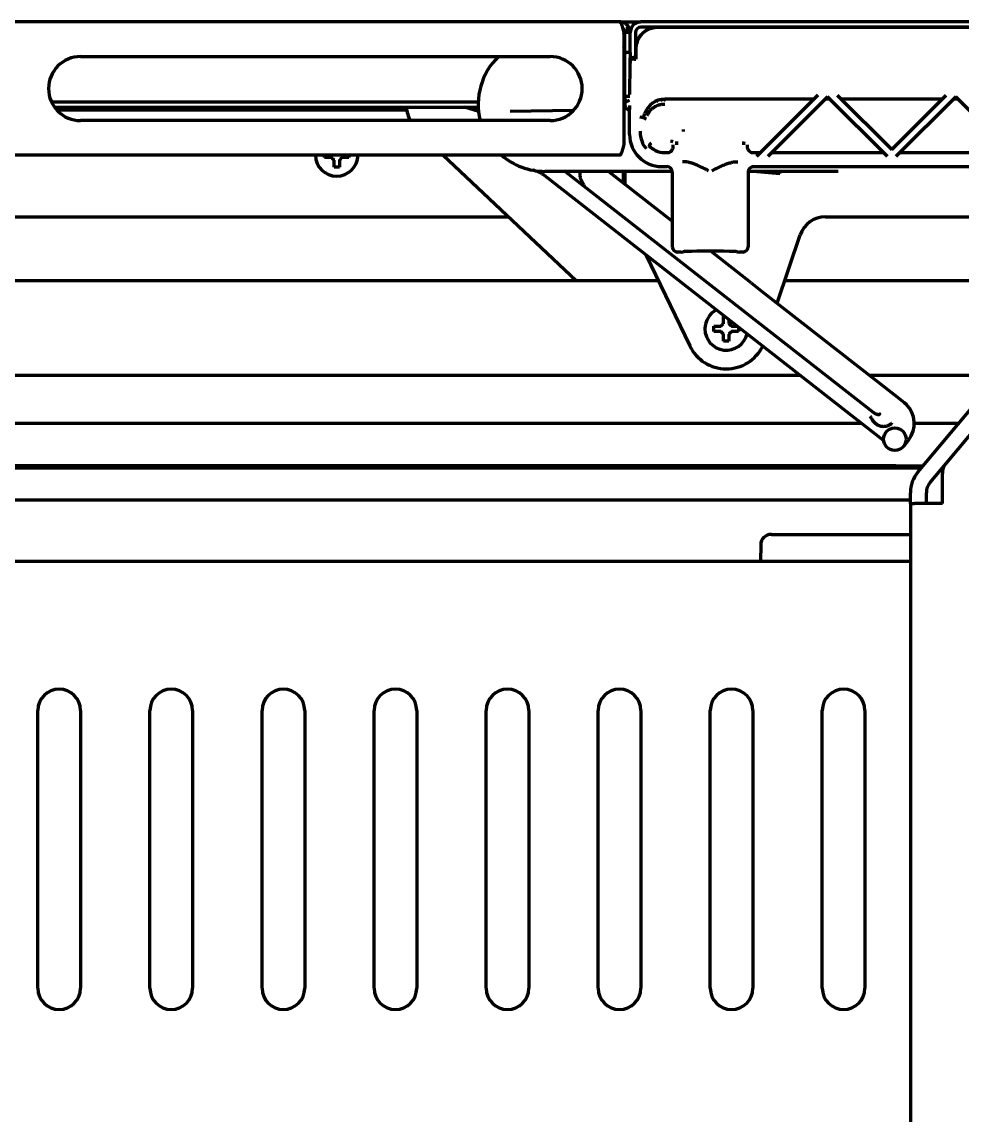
# Model space of a CAD drawing. Header units: inches. Extents: x -2898 to 7248, y 606 to 5598.
# Drawn here: x 3247 to 3423.3, y 5314.3 to 5519 of the extents above; entities that cross this region are included whole.
import ezdxf

# ---------------------------------------------------------------- set-up
doc = ezdxf.new("R2010")
doc.units = ezdxf.units.IN

msp = doc.modelspace()

# ---------------------------------------------------------------- linework, layer by layer
at = {"linetype": 'Continuous', "lineweight": 70}
for p, q in [((3359.05, 5519.05), (2813.05, 5519.05)), ((3359.04, 5519.05), (3359.55, 5519.05)), ((3359.54, 5519.05), (3363.05, 5519.05)), ((3481.58, 5519.05), (3363.05, 5519.05)), ((3359.85, 5517.05), (3359.85, 5496.05)), ((3360.05, 5513.3), (3360.05, 5517.05)), ((3361.05, 5517.05), (3360.05, 5517.05)), ((3360.55, 5516.93), (3360.55, 5518.05)), ((3361.05, 5513.3), (3361.05, 5517.05)), ((3362.05, 5517.05), (3362.05, 5512.8)), ((3480.26, 5518.05), (3363.05, 5518.05)), ((3363.71, 5517.21), (3363.43, 5516.93)), ((3480.23, 5517.97), (3366.12, 5517.97)), ((3363.16, 5516.66), (3362.88, 5516.38)), ((3359.86, 5514.31), (3359.88, 5514.38)), ((3360.05, 5514.55), (3360, 5514.55)), ((3360.05, 5505.05), (3360.05, 5513.3)), ((3361.05, 5513.3), (3360.05, 5513.3)), ((3361.05, 5513.3), (3361.05, 5512.8)), ((3361.05, 5512.8), (3361.05, 5512.3)), ((3362.1, 5514.55), (3362.05, 5514.55)), ((3362.05, 5512.3), (3362.05, 5512.8)), ((3362.12, 5513.97), (3362.12, 5512.05)), ((3258.05, 5512.55), (3346.05, 5512.55)), ((3360.96, 5505.47), (3361.06, 5511.32)), ((3362.05, 5512.3), (3361.05, 5512.3)), ((3361.05, 5510.3), (3361.05, 5512.3)), ((3361.1, 5511.94), (3361.08, 5511.75)), ((3361.85, 5512.05), (3362.12, 5512.05)), ((3362.05, 5512.05), (3362.05, 5512.3)), ((3359.85, 5510.45), (3360.05, 5510.45)), ((3420.25, 5436.35), (3479.39, 5506.83)), ((3360.05, 5505.05), (3360.05, 5503.55)), ((3360.96, 5505.05), (3360.05, 5505.05)), ((3367.03, 5504.49), (3367.09, 5504.52)), ((3367.09, 5504.52), (3367.09, 5504.52)), ((3367.09, 5504.52), (3367.25, 5504.24)), ((3367.25, 5504.24), (3367.25, 5504.54)), ((3367.35, 5504.24), (3367.53, 5504.55)), ((3367.35, 5504.24), (3367.35, 5504.55)), ((3395.49, 5504.55), (3367.55, 5504.55)), ((3396.24, 5505.3), (3384.74, 5493.8)), ((3398.05, 5504.99), (3386.86, 5493.8)), ((3398.48, 5504.55), (3397.61, 5504.55)), ((3409.24, 5493.8), (3398.05, 5504.99)), ((3399.85, 5505.3), (3410.05, 5495.11)), ((3419.49, 5504.55), (3400.6, 5504.55)), ((3410.05, 5495.11), (3420.24, 5505.3)), ((3422.05, 5504.99), (3410.86, 5493.8)), ((3422.48, 5504.55), (3421.61, 5504.55)), ((3433.24, 5493.8), (3422.05, 5504.99)), ((3252.59, 5504.05), (3332.56, 5504.05)), ((3253.17, 5503.05), (3332.56, 5503.05)), ((3253.57, 5502.55), (3319.18, 5502.55)), ((3332.61, 5502.26), (3329.98, 5503.05)), ((3350.43, 5502.45), (3338.55, 5502.24)), ((3360.95, 5504.41), (3360.32, 5504.05)), ((3360.94, 5497.94), (3360.94, 5502.64)), ((3365.75, 5504.12), (3365.79, 5504.05)), ((3365.85, 5504.05), (3365.85, 5504.17)), ((3365.95, 5504.22), (3365.95, 5504.05)), ((3366, 5504.05), (3366.15, 5504.3)), ((3346.05, 5500.55), (3258.05, 5500.55)), ((3362.85, 5501.25), (3363.57, 5501.14)), ((3371.05, 5498.53), (3371.05, 5498.91)), ((3367.55, 5494.55), (3368.05, 5494.55)), ((3384.05, 5494.55), (3385.49, 5494.55)), ((3387.61, 5494.55), (3408.49, 5494.55)), ((3411.61, 5494.55), (3432.49, 5494.55)), ((3359.05, 5494.05), (2813.05, 5494.05)), ((3303.75, 5493.65), (3303.75, 5494.05)), ((3308.35, 5494.05), (3308.35, 5493.65)), ((3350.95, 5470.55), (3325.96, 5494.05)), ((3408.54, 5440.61), (3344.98, 5490.27)), ((3368.94, 5491.05), (3345.05, 5491.05)), ((3348.86, 5491.05), (3406.65, 5445.9)), ((3368.94, 5481.7), (3356.98, 5491.05)), ((3359.8, 5488.85), (3359.8, 5491.05)), ((3360.05, 5491.05), (3360.05, 5488.65)), ((3366.94, 5491.94), (3367.94, 5491.94)), ((3368.94, 5490.94), (3368.94, 5476.94)), ((3383.15, 5490.94), (3383.15, 5476.94)), ((3400.05, 5491.05), (3383.16, 5491.05)), ((3384.15, 5491.94), (3462.98, 5491.94)), ((3384.77, 5491.05), (3389.09, 5490.67)), ((3389.09, 5490.67), (3389.13, 5491.05)), ((2833.92, 5482.55), (3338.18, 5482.55)), ((3397.65, 5482.55), (3445.45, 5482.55)), ((3388.62, 5466.33), (3392.91, 5479.13)), ((3370.55, 5475.94), (3369.94, 5475.94)), ((3371.05, 5475.95), (3371.05, 5476)), ((3383.72, 5470.16), (3376.14, 5476.08)), ((3381.05, 5475.95), (3381.05, 5476)), ((3382.15, 5475.94), (3381.55, 5475.94)), ((3363.99, 5475.42), (3372.2, 5458.35)), ((3366.33, 5470.55), (2805.77, 5470.55)), ((3383.72, 5470.16), (3385.93, 5468.43)), ((3445.02, 5470.55), (3390.03, 5470.55)), ((3385.93, 5468.43), (3410.59, 5449.17)), ((3378.55, 5463.85), (3378.73, 5463.85)), ((3376.75, 5461.55), (3376.75, 5462.05)), ((3376.75, 5461.05), (3376.75, 5461.55)), ((3381.35, 5461.86), (3381.35, 5461.55)), ((3381.35, 5461.55), (3381.35, 5461.05)), ((2779.28, 5452.9), (3392.81, 5452.9)), ((3405.81, 5452.9), (3430.21, 5452.9)), ((3414.95, 5434.71), (3429.73, 5452.33)), ((3410.59, 5449.17), (3412.38, 5447.77)), ((2767.76, 5443.9), (3404.33, 5443.9)), ((3414.29, 5443.9), (3422.66, 5443.9)), ((2754.49, 5435.5), (3415.61, 5435.5)), ((3410.8, 5435.91), (2759.3, 5435.91)), ((3410.8, 5435.86), (3415.92, 5435.86)), ((3417.25, 5432.78), (3420.25, 5436.35)), ((3419.55, 5428.85), (3419.55, 5434.43)), ((3413.55, 5428.85), (3413.55, 5430.85)), ((3416.55, 5428.85), (3416.55, 5430.85)), ((2756.56, 5429.5), (3413.54, 5429.5)), ((3413.55, 5428.85), (3413.55, 4805.55)), ((3413.55, 5428.85), (3414.35, 5428.85)), ((3419.55, 5428.85), (3414.35, 5428.85)), ((3387.5, 5423.05), (3392.5, 5423.05)), ((3392.5, 5423.05), (3413.55, 5423.05)), ((3385.5, 5421.08), (3385.45, 5418.05)), ((3100.04, 5418.05), (3413.54, 5418.05)), ((3250.05, 5338.05), (3250.05, 5390.05)), ((3258.05, 5390.05), (3258.05, 5338.05)), ((3271.05, 5338.05), (3271.05, 5390.05)), ((3279.05, 5390.05), (3279.05, 5338.05)), ((3292.05, 5338.05), (3292.05, 5390.05)), ((3300.05, 5390.05), (3300.05, 5338.05)), ((3313.05, 5338.05), (3313.05, 5390.05)), ((3321.05, 5390.05), (3321.05, 5338.05)), ((3334.05, 5338.05), (3334.05, 5390.05)), ((3342.05, 5390.05), (3342.05, 5338.05)), ((3355.05, 5338.05), (3355.05, 5390.05)), ((3363.05, 5390.05), (3363.05, 5338.05)), ((3376.05, 5338.05), (3376.05, 5390.05)), ((3384.05, 5390.05), (3384.05, 5338.05)), ((3397.05, 5338.05), (3397.05, 5390.05)), ((3405.05, 5390.05), (3405.05, 5338.05))]:
    msp.add_line(p, q, dxfattribs=at)
msp.add_circle((3410.65, 5440.87), 2.12, dxfattribs=at)
for centre, radius, start, end in [((3363.05, 5517.05), 2, 90, 180), ((3363.05, 5517.05), 1, 90, 180), ((3258.05, 5506.55), 6, 90, 270), ((3345.05, 5503.55), 12.5, 133.9458, 193.8858), ((3346.05, 5506.55), 6, 270, 90), ((3367.55, 5500.55), 4, 90, 160.7779), ((3366.77, 5505.2), 0.75, 270, 290), ((3327.05, 5504.01), 8, 186.8806, 205.6126), ((3391.98, 5495.97), 9.68, 176.1929, 179.7923), ((3367.55, 5498.55), 4, 244.1432, 270), ((3368.05, 5495.55), 1, 270, 342.5901), ((3384.05, 5495.55), 1, 197.4099, 270), ((3306.05, 5494.15), 4, 181.4344, 358.5713), ((3345.05, 5503.55), 12.5, 229.4625, 270), ((3341.9, 5486.33), 5, 52, 79.6498), ((3397.65, 5477.55), 5, 90, 161.5159), ((3379.05, 5461.55), 4, 117.4387, 180), ((3379.05, 5461.55), 4, 180, 346.5619), ((3379.05, 5461.65), 7.6, 205.6768, 334.0256), ((3409.3, 5443.83), 5, 321.5879, 45.8177), ((3491.58, 5378.59), 100, 141.5879, 142.4179), ((3422.55, 5434.43), 3, 140, 180), ((3419.55, 5430.85), 6, 140, 180), ((3419.55, 5430.85), 3, 140, 180), ((3387.5, 5421.05), 2, 90, 179), ((3254.05, 5390.05), 4, 0, 180), ((3275.05, 5390.05), 4, 0, 180), ((3296.05, 5390.05), 4, 0, 180), ((3317.05, 5390.05), 4, 0, 180), ((3338.05, 5390.05), 4, 0, 180), ((3359.05, 5390.05), 4, 0, 180), ((3380.05, 5390.05), 4, 0, 180), ((3401.05, 5390.05), 4, 0, 180), ((3254.05, 5338.05), 4, 180, 0), ((3275.05, 5338.05), 4, 180, 0), ((3296.05, 5338.05), 4, 180, 0), ((3317.05, 5338.05), 4, 180, 0), ((3338.05, 5338.05), 4, 180, 0), ((3359.05, 5338.05), 4, 180, 0), ((3380.05, 5338.05), 4, 180, 0), ((3401.05, 5338.05), 4, 180, 0)]:
    msp.add_arc(centre, radius, start, end, dxfattribs=at)
for centre, major_axis, ratio, start_param, end_param in [((3366.12, 5513.97), (-2.83, 2.83), 0.999695, 5.497939, 7.068431), ((3365.13, 5515.8), (0.77, -1.85), 0.999955, 2.748909, 3.534276), ((3364.3, 5514.97), (1.85, -0.77), 0.999955, 2.748909, 3.534276), ((3361.08, 5510.26), (0, -1.5), 0.017455, 3.281219, 3.926991), ((3361.85, 5511.94), (0.75, 0), 0.140541, 1.570796, 3.124139), ((3361.01, 5502.64), (0, -4), 0.017455, 4.526593, 4.712389), ((3364.05, 5501.07), (0.486, -0.116), 0.35106, 3.384513, 4.795818), ((3375.11, 5505.05), (-11.14, -9.63), 0.512356, 5.866763, 6.300074), ((3366.94, 5497.94), (4.24, 4.24), 0.999695, 2.356347, 3.926839), ((3364.95, 5496.14), (0.343, 0.363), 0.244008, 1.318023, 2.872257), ((3368.61, 5496.54), (-0.499, 0.027), 0.287315, 3.530472, 4.728208), ((3367.94, 5490.94), (0.707, 0.707), 0.999695, 5.497939, 7.068431), ((3384.15, 5490.94), (0.707, -0.707), 0.999695, 2.356347, 3.926839), ((3369.94, 5476.94), (-0.707, -0.707), 0.999695, 5.497939, 7.068431), ((3370.55, 5475.95), (0.5, 0), 0.017455, 4.712389, 6.283185), ((3376.05, 5476), (5, 0), 0.017455, 0, 3.141593), ((3381.55, 5475.95), (0.5, 0), 0.017455, 3.141593, 4.712389), ((3382.15, 5476.94), (-0.707, 0.707), 0.999695, 2.356347, 3.926839)]:
    msp.add_ellipse(centre, major_axis=major_axis, ratio=ratio, start_param=start_param, end_param=end_param, dxfattribs=at)
for points, degree in [([(3361.05, 5517.05), (3361.05, 5517.08), (3361.05, 5517.16), (3361.04, 5517.26), (3361.02, 5517.37), (3361, 5517.48), (3360.98, 5517.58), (3360.94, 5517.69), (3360.91, 5517.79), (3360.86, 5517.89), (3360.81, 5517.98), (3360.76, 5518.08), (3360.7, 5518.17), (3360.64, 5518.26), (3360.57, 5518.34), (3360.5, 5518.42), (3360.42, 5518.5), (3360.34, 5518.57), (3360.26, 5518.64), (3360.17, 5518.7), (3360.08, 5518.76), (3359.98, 5518.82), (3359.89, 5518.86), (3359.79, 5518.91), (3359.69, 5518.94), (3359.58, 5518.98), (3359.48, 5519), (3359.37, 5519.02), (3359.26, 5519.04), (3359.16, 5519.05), (3359.08, 5519.05), (3359.05, 5519.05)], 3), ([(3359.05, 5519.05), (3359.06, 5519.05), (3359.07, 5519.05), (3359.1, 5519.04), (3359.13, 5519.02), (3359.15, 5519), (3359.18, 5518.98), (3359.21, 5518.95), (3359.23, 5518.92), (3359.26, 5518.88), (3359.29, 5518.83), (3359.31, 5518.78), (3359.34, 5518.73), (3359.37, 5518.67), (3359.39, 5518.6), (3359.42, 5518.53), (3359.45, 5518.46), (3359.47, 5518.39), (3359.5, 5518.31), (3359.53, 5518.22), (3359.55, 5518.14), (3359.58, 5518.05), (3359.61, 5517.96), (3359.63, 5517.86), (3359.66, 5517.76), (3359.69, 5517.67), (3359.71, 5517.57), (3359.74, 5517.46), (3359.77, 5517.36), (3359.79, 5517.26), (3359.82, 5517.15), (3359.84, 5517.08), (3359.85, 5517.05)], 3), ([(3360.32, 5504.05), (3360.3, 5504.08), (3360.26, 5504.14), (3360.21, 5504.25), (3360.17, 5504.35), (3360.13, 5504.46), (3360.1, 5504.58), (3360.08, 5504.69), (3360.06, 5504.81), (3360.05, 5504.93), (3360.05, 5505.01), (3360.05, 5505.05)], 3), ([(3360.05, 5503.55), (3360.05, 5503.51), (3360.05, 5503.44), (3360.07, 5503.34), (3360.09, 5503.24), (3360.13, 5503.14), (3360.18, 5503.05), (3360.24, 5502.96), (3360.3, 5502.88), (3360.38, 5502.8), (3360.46, 5502.74), (3360.55, 5502.68), (3360.64, 5502.63), (3360.74, 5502.59), (3360.84, 5502.57), (3360.94, 5502.55), (3361.01, 5502.55), (3361.05, 5502.55)], 3), ([(3369.8, 5496), (3369.8, 5496.07), (3369.8, 5496.21), (3369.79, 5496.41), (3369.78, 5496.54), (3369.78, 5496.61)], 3), ([(3359.85, 5496.05), (3359.84, 5496.01), (3359.82, 5495.94), (3359.79, 5495.84), (3359.77, 5495.73), (3359.74, 5495.63), (3359.71, 5495.53), (3359.69, 5495.43), (3359.66, 5495.33), (3359.63, 5495.23), (3359.61, 5495.14), (3359.58, 5495.05), (3359.55, 5494.96), (3359.53, 5494.87), (3359.5, 5494.79), (3359.47, 5494.71), (3359.45, 5494.63), (3359.42, 5494.56), (3359.39, 5494.49), (3359.37, 5494.43), (3359.34, 5494.37), (3359.31, 5494.31), (3359.29, 5494.26), (3359.26, 5494.22), (3359.23, 5494.18), (3359.21, 5494.14), (3359.18, 5494.12), (3359.15, 5494.09), (3359.13, 5494.07), (3359.1, 5494.06), (3359.07, 5494.05), (3359.06, 5494.05), (3359.05, 5494.05)], 3), ([(3369.06, 5496), (3369.06, 5495.85), (3369.05, 5495.7), (3369.05, 5495.55)], 3), ([(3383.05, 5495.55), (3383.04, 5495.7), (3383.04, 5495.85), (3383.03, 5496)], 3), ([(3383.09, 5495.25), (3383.08, 5495.3), (3383.05, 5495.4), (3383.05, 5495.5), (3383.05, 5495.55)], 3), ([(3305.05, 5493.65), (3304.99, 5493.65), (3304.88, 5493.65), (3304.72, 5493.65), (3304.56, 5493.65), (3304.41, 5493.65), (3304.26, 5493.65), (3304.1, 5493.65), (3303.93, 5493.65), (3303.81, 5493.65), (3303.75, 5493.65)], 3), ([(3305.55, 5493.15), (3305.52, 5493.17), (3305.47, 5493.23), (3305.4, 5493.3), (3305.32, 5493.37), (3305.25, 5493.44), (3305.18, 5493.51), (3305.12, 5493.58), (3305.07, 5493.62), (3305.05, 5493.65)], 3), ([(3307.05, 5493.65), (3307.02, 5493.62), (3306.98, 5493.58), (3306.9, 5493.51), (3306.83, 5493.43), (3306.76, 5493.36), (3306.69, 5493.29), (3306.62, 5493.22), (3306.57, 5493.17), (3306.55, 5493.15)], 3), ([(3306.55, 5493.15), (3306.55, 5493.09), (3306.55, 5492.99), (3306.55, 5492.82), (3306.55, 5492.66), (3306.55, 5492.51), (3306.55, 5492.36), (3306.55, 5492.2), (3306.55, 5492.04), (3306.55, 5491.91), (3306.55, 5491.85)], 3), ([(3375.75, 5491.13), (3375.56, 5491.24), (3375.19, 5491.44), (3374.63, 5491.73), (3374.1, 5491.99), (3373.61, 5492.21), (3373.17, 5492.38), (3372.78, 5492.52), (3372.41, 5492.63), (3372.07, 5492.72), (3371.76, 5492.78), (3371.47, 5492.82), (3371.17, 5492.85), (3370.98, 5492.85), (3370.88, 5492.85)], 3), ([(3376.34, 5491.13), (3376.53, 5491.24), (3376.91, 5491.44), (3377.46, 5491.73), (3378, 5491.99), (3378.48, 5492.2), (3378.92, 5492.38), (3379.32, 5492.52), (3379.68, 5492.63), (3380.02, 5492.72), (3380.33, 5492.78), (3380.62, 5492.82), (3380.93, 5492.85), (3381.12, 5492.85), (3381.21, 5492.85)], 3), ([(3306.55, 5491.85), (3306.38, 5491.85), (3306.05, 5491.85), (3305.71, 5491.85), (3305.55, 5491.85)], 3), ([(3378.55, 5462.55), (3378.55, 5462.6), (3378.55, 5462.71), (3378.55, 5462.87), (3378.55, 5463.03), (3378.55, 5463.19), (3378.55, 5463.34), (3378.55, 5463.49), (3378.55, 5463.66), (3378.55, 5463.78), (3378.55, 5463.85)], 3), ([(3378.05, 5462.05), (3378.07, 5462.07), (3378.12, 5462.12), (3378.19, 5462.19), (3378.26, 5462.26), (3378.33, 5462.33), (3378.4, 5462.4), (3378.48, 5462.48), (3378.52, 5462.52), (3378.55, 5462.55)], 3), ([(3379.55, 5462.55), (3379.57, 5462.52), (3379.62, 5462.47), (3379.7, 5462.4), (3379.77, 5462.33), (3379.84, 5462.25), (3379.91, 5462.19), (3379.98, 5462.12), (3380.02, 5462.07), (3380.05, 5462.05)], 3), ([(3378.05, 5461.05), (3377.99, 5461.05), (3377.88, 5461.05), (3377.72, 5461.05), (3377.56, 5461.05), (3377.41, 5461.05), (3377.26, 5461.05), (3377.1, 5461.05), (3376.93, 5461.05), (3376.81, 5461.05), (3376.75, 5461.05)], 3), ([(3378.55, 5460.55), (3378.52, 5460.57), (3378.47, 5460.63), (3378.4, 5460.7), (3378.32, 5460.77), (3378.25, 5460.84), (3378.18, 5460.91), (3378.12, 5460.98), (3378.07, 5461.02), (3378.05, 5461.05)], 3), ([(3380.05, 5461.05), (3380.02, 5461.02), (3379.98, 5460.98), (3379.9, 5460.91), (3379.83, 5460.83), (3379.76, 5460.76), (3379.69, 5460.69), (3379.62, 5460.62), (3379.57, 5460.57), (3379.55, 5460.55)], 3), ([(3379.55, 5460.55), (3379.55, 5460.49), (3379.55, 5460.39), (3379.55, 5460.22), (3379.55, 5460.06), (3379.55, 5459.91), (3379.55, 5459.76), (3379.55, 5459.6), (3379.55, 5459.44), (3379.55, 5459.31), (3379.55, 5459.25)], 3), ([(3379.55, 5459.25), (3379.38, 5459.25), (3379.05, 5459.25), (3378.71, 5459.25), (3378.55, 5459.25)], 3), ([(3412.38, 5447.77), (3412.43, 5447.73), (3412.52, 5447.65), (3412.66, 5447.54), (3412.74, 5447.45), (3412.79, 5447.41)], 3), ([(3410.03, 5443.89), (3410.01, 5443.86), (3409.95, 5443.79), (3409.87, 5443.7), (3409.77, 5443.62), (3409.67, 5443.55), (3409.55, 5443.48), (3409.42, 5443.41), (3409.28, 5443.35), (3409.14, 5443.31), (3408.98, 5443.27), (3408.82, 5443.24), (3408.66, 5443.23), (3408.5, 5443.22), (3408.33, 5443.23), (3408.17, 5443.25), (3408.01, 5443.28), (3407.85, 5443.33), (3407.7, 5443.39), (3407.54, 5443.45), (3407.4, 5443.53), (3407.25, 5443.63), (3407.11, 5443.73), (3406.97, 5443.85), (3406.84, 5443.98), (3406.71, 5444.13), (3406.61, 5444.27), (3406.52, 5444.39), (3406.45, 5444.5), (3406.39, 5444.6), (3406.33, 5444.7), (3406.28, 5444.78), (3406.24, 5444.86), (3406.19, 5444.93), (3406.15, 5444.99), (3406.11, 5445.04), (3406.07, 5445.08), (3406.05, 5445.1), (3406.04, 5445.11)], 3), ([(3406.97, 5445.69), (3406.82, 5445.7), (3406.61, 5445.84)], 2), ([(3406.65, 5445.9), (3406.66, 5445.89), (3406.66, 5445.89), (3406.67, 5445.88), (3406.68, 5445.88), (3406.69, 5445.87), (3406.69, 5445.86), (3406.7, 5445.86), (3406.71, 5445.85), (3406.72, 5445.84), (3406.73, 5445.84), (3406.74, 5445.83), (3406.75, 5445.82), (3406.76, 5445.81), (3406.78, 5445.8), (3406.79, 5445.8), (3406.8, 5445.79), (3406.82, 5445.78), (3406.83, 5445.77), (3406.85, 5445.76), (3406.87, 5445.74), (3406.89, 5445.73), (3406.91, 5445.72), (3406.93, 5445.71), (3406.96, 5445.69), (3406.99, 5445.68), (3407.02, 5445.66), (3407.05, 5445.65), (3407.08, 5445.63), (3407.1, 5445.62), (3407.13, 5445.62), (3407.15, 5445.61), (3407.17, 5445.6), (3407.19, 5445.59), (3407.21, 5445.59), (3407.23, 5445.58), (3407.25, 5445.57), (3407.27, 5445.57), (3407.29, 5445.56), (3407.3, 5445.56), (3407.32, 5445.56), (3407.34, 5445.55), (3407.35, 5445.55), (3407.37, 5445.54), (3407.38, 5445.54), (3407.4, 5445.54), (3407.41, 5445.53), (3407.43, 5445.53), (3407.44, 5445.53), (3407.45, 5445.53), (3407.47, 5445.52), (3407.48, 5445.52), (3407.49, 5445.52), (3407.5, 5445.52), (3407.52, 5445.52), (3407.53, 5445.52), (3407.54, 5445.51), (3407.55, 5445.51), (3407.56, 5445.51), (3407.57, 5445.51), (3407.58, 5445.51), (3407.59, 5445.51), (3407.6, 5445.51), (3407.61, 5445.51), (3407.62, 5445.51), (3407.63, 5445.51), (3407.64, 5445.51), (3407.65, 5445.51), (3407.66, 5445.51), (3407.66, 5445.51), (3407.67, 5445.51), (3407.68, 5445.51), (3407.69, 5445.51), (3407.69, 5445.51), (3407.7, 5445.51), (3407.71, 5445.52), (3407.71, 5445.52), (3407.72, 5445.52), (3407.73, 5445.52), (3407.73, 5445.52), (3407.74, 5445.52), (3407.74, 5445.53), (3407.75, 5445.53), (3407.75, 5445.53), (3407.75, 5445.53), (3407.76, 5445.54), (3407.76, 5445.54), (3407.76, 5445.54), (3407.77, 5445.54), (3407.77, 5445.55), (3407.77, 5445.55), (3407.78, 5445.55), (3407.78, 5445.56), (3407.78, 5445.56), (3407.78, 5445.56), (3407.79, 5445.57), (3407.79, 5445.57), (3407.79, 5445.57), (3407.79, 5445.58), (3407.79, 5445.58), (3407.8, 5445.58), (3407.8, 5445.59), (3407.8, 5445.59), (3407.8, 5445.59), (3407.8, 5445.59), (3407.8, 5445.6), (3407.8, 5445.6), (3407.81, 5445.6), (3407.81, 5445.6), (3407.81, 5445.6), (3407.81, 5445.61), (3407.81, 5445.61), (3407.81, 5445.61), (3407.81, 5445.61), (3407.81, 5445.61), (3407.81, 5445.61), (3407.82, 5445.62), (3407.82, 5445.62), (3407.82, 5445.62), (3407.82, 5445.62), (3407.82, 5445.62)], 3)]:
    msp.add_open_spline(points, degree=degree, dxfattribs=at)
for points, knots in [([(3360.05, 5517.05), (3360.05, 5517.07), (3360.05, 5517.1), (3360.04, 5517.16), (3360.03, 5517.21), (3360.02, 5517.26), (3360.01, 5517.32), (3360, 5517.37), (3359.98, 5517.42), (3359.96, 5517.47), (3359.93, 5517.52), (3359.9, 5517.56), (3359.88, 5517.61), (3359.84, 5517.65), (3359.81, 5517.7), (3359.77, 5517.74), (3359.74, 5517.77), (3359.69, 5517.81), (3359.66, 5517.84), (3359.64, 5517.85), (3359.64, 5517.85)], [0, 0, 0, 0, 0.057759, 0.115517, 0.173276, 0.231034, 0.288793, 0.346551, 0.40431, 0.462068, 0.519827, 0.577586, 0.635344, 0.693103, 0.750861, 0.80862, 0.866378, 0.924137, 0.981895, 1, 1, 1, 1]), ([(3360.05, 5516.51), (3360.05, 5516.55), (3360.04, 5516.58), (3360.03, 5516.63), (3360.03, 5516.65), (3360.02, 5516.67), (3360.02, 5516.68), (3360.01, 5516.7), (3360.01, 5516.71), (3359.99, 5516.74), (3359.98, 5516.77), (3359.95, 5516.82), (3359.94, 5516.83), (3359.91, 5516.86), (3359.89, 5516.88), (3359.86, 5516.9), (3359.85, 5516.91)], [0, 0, 0, 0, 0.222389, 0.222389, 0.333584, 0.333584, 0.389181, 0.389181, 0.444778, 0.444778, 0.667167, 0.667167, 0.778362, 0.778362, 0.889556, 1, 1, 1, 1]), ([(3359.85, 5513.58), (3359.85, 5513.57), (3359.86, 5513.56), (3359.89, 5513.52), (3359.9, 5513.49), (3359.93, 5513.42), (3359.93, 5513.4), (3359.95, 5513.37), (3359.95, 5513.36), (3359.96, 5513.33), (3359.96, 5513.32), (3359.98, 5513.25), (3360, 5513.2), (3360.03, 5513.1), (3360.04, 5513.06), (3360.05, 5513.02)], [0, 0, 0, 0, 0.106647, 0.106647, 0.354663, 0.354663, 0.478671, 0.478671, 0.540675, 0.540675, 0.602679, 0.602679, 0.850694, 0.850694, 1, 1, 1, 1]), ([(3362.05, 5513.02), (3362.05, 5513.01), (3362.05, 5513.01), (3362.06, 5512.98), (3362.06, 5512.96), (3362.07, 5512.93), (3362.07, 5512.91), (3362.09, 5512.86), (3362.1, 5512.82), (3362.11, 5512.76), (3362.12, 5512.73), (3362.12, 5512.7)], [0, 0, 0, 0, 0.09127, 0.09127, 0.256614, 0.256614, 0.421958, 0.421958, 0.752646, 0.752646, 1, 1, 1, 1]), ([(3364.24, 5501.48), (3364.3, 5501.64), (3364.38, 5501.8), (3364.51, 5502.02), (3364.55, 5502.09), (3364.62, 5502.19), (3364.66, 5502.24), (3364.7, 5502.29), (3364.72, 5502.33), (3364.74, 5502.34), (3364.86, 5502.49), (3364.97, 5502.61), (3365.21, 5502.84), (3365.35, 5502.94), (3365.55, 5503.08), (3365.63, 5503.13), (3365.74, 5503.19), (3365.79, 5503.22), (3365.85, 5503.25), (3365.89, 5503.27), (3365.91, 5503.28), (3366.01, 5503.33), (3366.09, 5503.36), (3366.26, 5503.43), (3366.34, 5503.46), (3366.47, 5503.5), (3366.52, 5503.51), (3366.61, 5503.54), (3366.65, 5503.55), (3366.79, 5503.58), (3366.88, 5503.6), (3367.07, 5503.63), (3367.16, 5503.64), (3367.3, 5503.65), (3367.35, 5503.65), (3367.45, 5503.66), (3367.5, 5503.66), (3367.55, 5503.66)], [0, 0, 0, 0, 0.125, 0.125, 0.1875, 0.1875, 0.21875, 0.234375, 0.234375, 0.25, 0.25, 0.375, 0.375, 0.5, 0.5, 0.5625, 0.5625, 0.59375, 0.609375, 0.609375, 0.625, 0.625, 0.6875, 0.6875, 0.75, 0.75, 0.78125, 0.78125, 0.8125, 0.8125, 0.875, 0.875, 0.9375, 0.9375, 0.96875, 0.96875, 1, 1, 1, 1]), ([(3363.57, 5501.14), (3363.6, 5501.26), (3363.62, 5501.39), (3363.69, 5501.63), (3363.73, 5501.75), (3363.77, 5501.87)], [0, 0, 0, 0, 0.5, 0.5, 1, 1, 1, 1]), ([(3365.8, 5494.95), (3365.69, 5495), (3365.58, 5495.06), (3365.37, 5495.19), (3365.26, 5495.26), (3365.06, 5495.4), (3364.96, 5495.48), (3364.77, 5495.64), (3364.68, 5495.72), (3364.59, 5495.81)], [0, 0, 0, 0, 0.25, 0.25, 0.5, 0.5, 0.75, 0.75, 1, 1, 1, 1]), ([(3369.05, 5495.55), (3369.05, 5495.52), (3369.05, 5495.5), (3369.04, 5495.45), (3369.04, 5495.42), (3369.03, 5495.35), (3369.02, 5495.3), (3369, 5495.25)], [0, 0, 0, 0, 0.25, 0.25, 0.5, 0.5, 1, 1, 1, 1]), ([(3305.55, 5491.85), (3305.55, 5492.05), (3305.55, 5492.26), (3305.55, 5492.59), (3305.55, 5492.7), (3305.55, 5492.92), (3305.55, 5493.03), (3305.55, 5493.15)], [0, 0, 0, 0, 0.5, 0.5, 0.75, 0.75, 1, 1, 1, 1]), ([(3308.35, 5493.65), (3308.14, 5493.65), (3307.93, 5493.65), (3307.61, 5493.65), (3307.5, 5493.65), (3307.28, 5493.65), (3307.16, 5493.65), (3307.05, 5493.65)], [0, 0, 0, 0, 0.5, 0.5, 0.75, 0.75, 1, 1, 1, 1]), ([(3351.6, 5491.06), (3351.6, 5490.97), (3351.59, 5490.74), (3351.62, 5490.39), (3351.66, 5490.12), (3351.69, 5490.01)], [0, 0, 0, 0, 0.244228, 0.667867, 1, 1, 1, 1]), ([(3352.47, 5488.23), (3352.5, 5488.21), (3352.53, 5488.19), (3352.56, 5488.18), (3352.54, 5488.22), (3352.48, 5488.3), (3352.39, 5488.43), (3352.24, 5488.67), (3352.02, 5489.05), (3351.79, 5489.59), (3351.69, 5489.97), (3351.66, 5490.18)], [0, 0, 0, 0, 0.062328, 0.137707, 0.212841, 0.289516, 0.36911, 0.452276, 0.628034, 0.81266, 1, 1, 1, 1]), ([(3376.75, 5462.05), (3376.95, 5462.05), (3377.16, 5462.05), (3377.48, 5462.05), (3377.59, 5462.05), (3377.82, 5462.05), (3377.93, 5462.05), (3378.05, 5462.05)], [0, 0, 0, 0, 0.5, 0.5, 0.75, 0.75, 1, 1, 1, 1]), ([(3379.55, 5463.22), (3379.55, 5463.22), (3379.55, 5463.22), (3379.55, 5463.11), (3379.55, 5463), (3379.55, 5462.78), (3379.55, 5462.66), (3379.55, 5462.55)], [0, 0, 0, 0, 0.007105, 0.007105, 0.503553, 0.503553, 1, 1, 1, 1]), ([(3380.05, 5462.05), (3380.1, 5462.05), (3380.21, 5462.05), (3380.37, 5462.05), (3380.53, 5462.05), (3380.69, 5462.05), (3380.84, 5462.05), (3380.98, 5462.05), (3381.07, 5462.05), (3381.11, 5462.05)], [0, 0, 0, 0, 0.14904, 0.298079, 0.447119, 0.596159, 0.745198, 0.894238, 1, 1, 1, 1]), ([(3378.55, 5459.25), (3378.55, 5459.45), (3378.55, 5459.66), (3378.55, 5459.99), (3378.55, 5460.1), (3378.55, 5460.32), (3378.55, 5460.43), (3378.55, 5460.55)], [0, 0, 0, 0, 0.5, 0.5, 0.75, 0.75, 1, 1, 1, 1]), ([(3381.35, 5461.05), (3381.14, 5461.05), (3380.93, 5461.05), (3380.61, 5461.05), (3380.5, 5461.05), (3380.28, 5461.05), (3380.16, 5461.05), (3380.05, 5461.05)], [0, 0, 0, 0, 0.5, 0.5, 0.75, 0.75, 1, 1, 1, 1])]:
    msp.add_open_spline(points, degree=3, knots=knots, dxfattribs=at)

doc.saveas('drawing.dxf')
